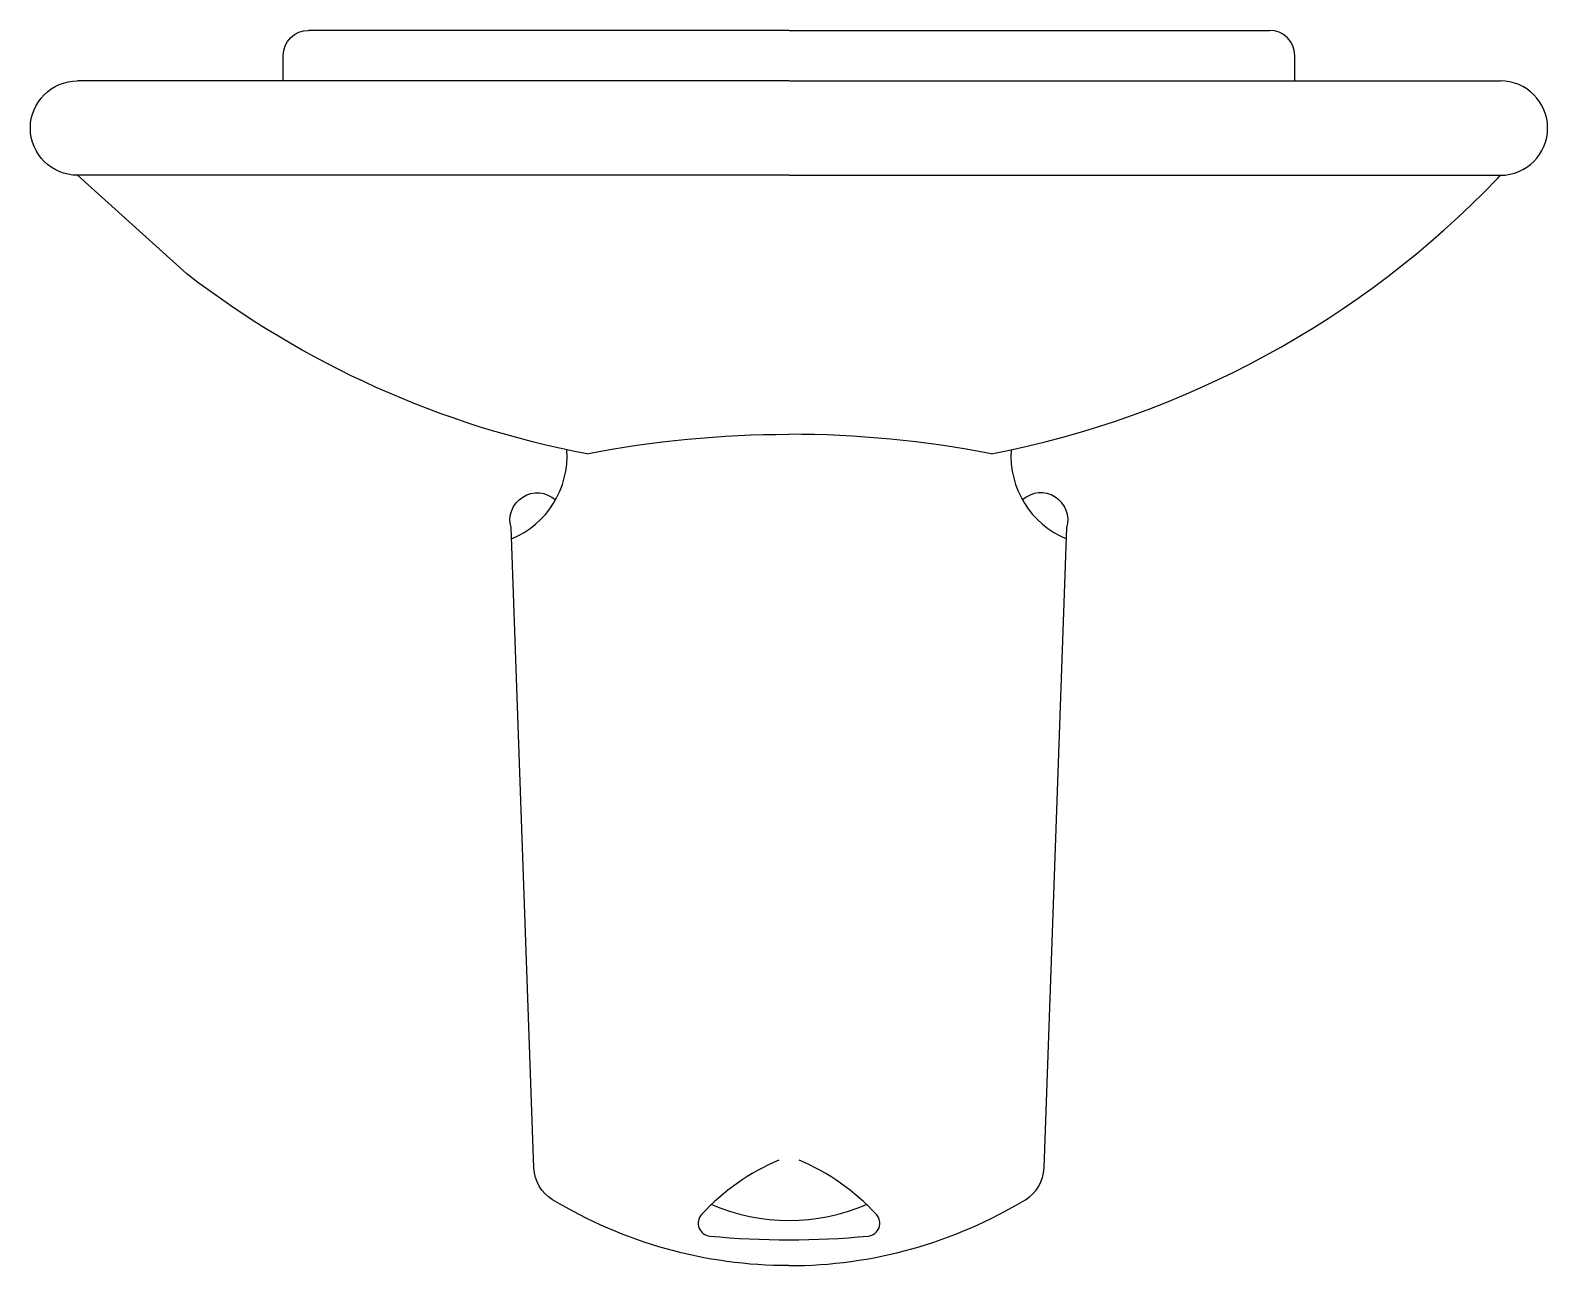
# Model space of a CAD drawing. Extents: x -509.039 to -508.589, y 473.347 to 473.713.
import ezdxf

# ---------------------------------------------------------------- set-up
doc = ezdxf.new("R2010")
doc.units = 0
doc.header["$LTSCALE"] = 0.420001527073399
doc.header["$MEASUREMENT"] = 0
doc.linetypes.add('CONTINU', pattern=[0])
doc.layers.get('0').update_dxf_attribs({"linetype": 'CONTINUOUS'})

msp = doc.modelspace()

# ---------------------------------------------------------------- linework, layer by layer
at = {"linetype": 'CONTINUOUS'}
msp.add_line((-508.9929207081624, 473.6409392158798), (-509.0253439549008, 473.6702269973716), dxfattribs=at)
at = {"linetype": 'CONTINU'}
for points in [[(-508.9643402292995, 473.7057201465506, -0.4142135618628889), (-508.9568401716318, 473.7132202042052)], [(-508.6643390731127, 473.7057201465506, 0.4142135618628889), (-508.6718391307803, 473.7132202042052)], [(-509.0253439549008, 473.6702269973716, -0.9999999999999999), (-509.0253439549008, 473.6982202042053)], [(-508.6033353475113, 473.6702269973716, 0.9999999999999999), (-508.6033353475113, 473.6982202042053)], [(-508.7543393995062, 473.5875947259613, 0.1554159643865647), (-508.6043605605135, 473.6691521714192)], [(-508.6032106000395, 473.6702275495927, 0.0977471050285487), (-508.6043605605135, 473.6691521714192)], [(-508.8743399029059, 473.5875947259613, -0.1175127722827546), (-508.9929207081624, 473.6409392158798)], [(-508.8743399029059, 473.5875947259613, -0.04814752610737341), (-508.8143396533635, 473.5933858777067, -0.04814752610737341)], [(-508.7543393995062, 473.5875947259613, 0.04814752610737341), (-508.8143396490486, 473.5933858777067, 0.04814752610737341)], [(-508.8967772417283, 473.5656754399386, -0.7533168401572323), (-508.8836313864749, 473.5739511516986)], [(-508.7319020606839, 473.5656754399386, 0.7533168401572323), (-508.7450479159372, 473.5739511516986)], [(-508.8844428776286, 473.366292039194, -0.253924065131027), (-508.890000300852, 473.3757325614339)], [(-508.8173565321299, 473.3780556339634, 0.1045013031822532), (-508.8402635814135, 473.3619293109424)], [(-508.7884156912082, 473.3619292918488, 0.1045012695292007), (-508.8113227292513, 473.3780555731869)], [(-508.7442364247835, 473.366292039194, 0.253924065131027), (-508.7386790015602, 473.3757325614339)], [(-508.8143396512061, 473.3467307214505, -0.1369030485949566), (-508.8844428776286, 473.366292039194)], [(-508.8143396512061, 473.3467307214505, 0.1369030485949566), (-508.7442364247835, 473.366292039194)], [(-508.8402635814135, 473.3619293109424, 0.6214824921627508), (-508.8378266988212, 473.355513605823)], [(-508.8373015087694, 473.3649222023059, 0.2087121176954034), (-508.7913777505301, 473.3649222175433)], [(-508.7908525045389, 473.3555136489176, 0.6230364485275639), (-508.7884156912082, 473.3619292918488)], [(-508.8378266988212, 473.355513605823, 0.04788629188675646), (-508.7908525045389, 473.3555136489176)]]:
    msp.add_lwpolyline(points, format="xyb", dxfattribs=at)
for points in [[(-508.8143396544117, 473.7132202042052), (-508.9568401716318, 473.7132202042052)], [(-508.8143396480004, 473.7132202042052), (-508.6718391307803, 473.7132202042052)], [(-508.964340198901, 473.6982201192683), (-508.9643402292995, 473.7057201465506)], [(-508.6643391035112, 473.6982201192683), (-508.6643390731127, 473.7057201465506)], [(-508.8143396542805, 473.6982202042053), (-509.0253439549008, 473.6982202042053)], [(-508.8143396481316, 473.6982202042053), (-508.6033353475113, 473.6982202042053)], [(-508.8143396540359, 473.6702583816491), (-509.0253439549008, 473.6702269973716)], [(-508.8143396483762, 473.6702583816491), (-508.6033353475113, 473.6702269973716)], [(-508.890000300852, 473.3757325614339), (-508.8967772417283, 473.5656754399386)], [(-508.7386790015602, 473.3757325614339), (-508.7319020606839, 473.5656754399386)]]:
    msp.add_lwpolyline(points, dxfattribs=at)
at = {"linetype": 'CONTINUOUS'}
for centre, start, end in [((-508.9067585748418, 473.5869419301429), 292.324991758636, 3.989667820286064), ((-508.7219207275703, 473.5869419301429), 176.0103321797139, 247.675008241364)]:
    msp.add_arc(centre, 0.02658910609705292, start, end, dxfattribs=at)

doc.saveas('drawing.dxf')
